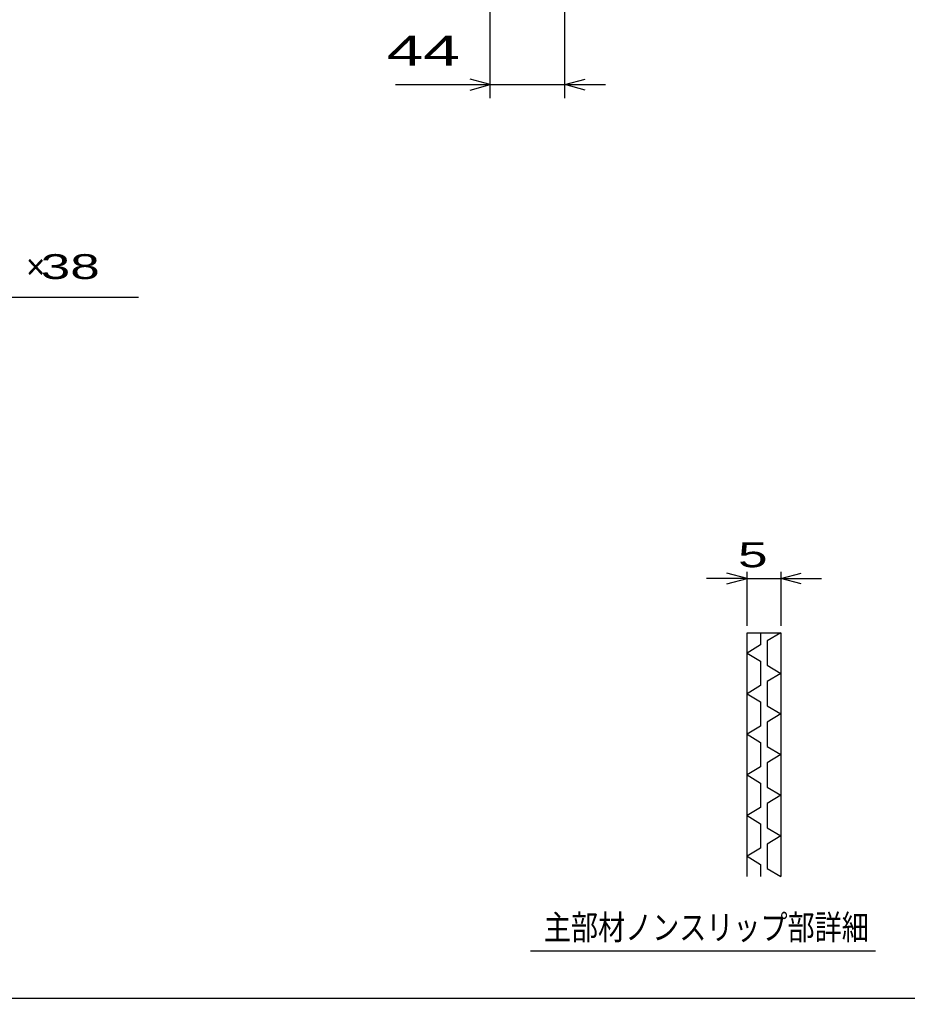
# Model space of a CAD drawing. Units: millimetres, scale not verified. Extents: x -1456 to 1389, y -1026 to 839.
# Drawn here: x -451 to 74, y -921 to -343 of the extents above; entities that cross this region are included whole.
import ezdxf
from ezdxf.enums import TextEntityAlignment as Align

# ---------------------------------------------------------------- set-up
doc = ezdxf.new("R2010")
doc.units = ezdxf.units.MM
doc.header["$LTSCALE"] = 8
for name, color, linetype, lineweight in [('0_2', 150, 'Continuous', 25), ('22', 4, 'Continuous', 25), ('32', 4, 'Continuous', 25)]:
    doc.layers.add(name, color=color, linetype=linetype, lineweight=lineweight)
doc.styles.add('ベクトル', font='')
doc.styles.get('ベクトル').set_extended_font_data('ベクトル')

msp = doc.modelspace()

# ---------------------------------------------------------------- linework, layer by layer
at = {"layer": '0_2'}
msp.add_line((1388.8, -921.2), (-1379.2, -921.2), dxfattribs=at)
at = {"layer": '22'}
for p, q in [((-172.475, -389.437), (-172.475, -205.437)), ((-128.475, -389.437), (-128.475, -333.437)), ((-228.475, -381.437), (-172.475, -381.437)), ((-172.475, -381.437), (-184.475, -378.237)), ((-184.475, -384.637), (-172.475, -381.437)), ((-172.475, -381.437), (-128.475, -381.437)), ((-128.475, -381.437), (-116.475, -378.237)), ((-116.475, -384.637), (-128.475, -381.437)), ((-128.475, -381.437), (-104.475, -381.437)), ((-508.475, -506.937), (-380.475, -506.937))]:
    msp.add_line(p, q, dxfattribs=at)
at = {"layer": '32'}
for p, q in [((-20.8, -673.2), (-32.8, -670)), ((-20.8, -701.2), (-20.8, -669.2)), ((-0.8, -669.2), (-0.8, -701.2)), ((-0.8, -673.2), (11.2, -670)), ((-20.8, -673.2), (-44.8, -673.2)), ((-32.8, -676.4), (-20.8, -673.2)), ((-20.8, -673.2), (-0.8, -673.2)), ((11.2, -676.4), (-0.8, -673.2)), ((-0.8, -673.2), (23.2, -673.2)), ((-20.8, -705.2), (-0.8, -705.2)), ((-20.8, -849.2), (-20.8, -705.2)), ((-12.8, -705.2), (-12.8, -712.4)), ((-0.8, -705.2), (-8.8, -710)), ((-0.8, -705.2), (-0.8, -849.2)), ((-8.8, -710), (-8.8, -724.4)), ((-12.8, -712.4), (-20.8, -717.2)), ((-20.8, -717.2), (-12.8, -722)), ((-12.8, -722), (-12.8, -736.4)), ((-8.8, -724.4), (-0.8, -729.2)), ((-0.8, -729.2), (-8.8, -734)), ((-8.8, -734), (-8.8, -748.4)), ((-12.8, -736.4), (-20.8, -741.2)), ((-20.8, -741.2), (-12.8, -746)), ((-12.8, -746), (-12.8, -760.4)), ((-8.8, -748.4), (-0.8, -753.2)), ((-0.8, -753.2), (-8.8, -758)), ((-12.8, -760.4), (-20.8, -765.2)), ((-8.8, -758), (-8.8, -772.4)), ((-20.8, -765.2), (-12.8, -770)), ((-12.8, -770), (-12.8, -784.4)), ((-8.8, -772.4), (-0.8, -777.2)), ((-0.8, -777.2), (-8.8, -782)), ((-12.8, -784.4), (-20.8, -789.2)), ((-8.8, -782), (-8.8, -796.4)), ((-20.8, -789.2), (-12.8, -794)), ((-12.8, -794), (-12.8, -808.4)), ((-8.8, -796.4), (-0.8, -801.2)), ((-0.8, -801.2), (-8.8, -806)), ((-12.8, -808.4), (-20.8, -813.2)), ((-8.8, -806), (-8.8, -820.4)), ((-20.8, -813.2), (-12.8, -818)), ((-12.8, -818), (-12.8, -832.4)), ((-8.8, -820.4), (-0.8, -825.2)), ((-0.8, -825.2), (-8.8, -830)), ((-12.8, -832.4), (-20.8, -837.2)), ((-8.8, -830), (-8.8, -844.4)), ((-20.8, -837.2), (-12.8, -842)), ((-12.8, -842), (-12.8, -849.2)), ((-8.8, -844.4), (-0.8, -849.2)), ((55.2, -893.2), (-148.8, -893.2))]:
    msp.add_line(p, q, dxfattribs=at)

# ---------------------------------------------------------------- texts
at = {"layer": '22', "color": 2, "style": 'ベクトル'}
for s, height, width, p in [(' 44 ', 17.6, 1.65, (-244.475, -361.437)), (' 38 ', 14.66, 1.6, (-446.875, -488.937))]:
    msp.add_text(s, height=height, dxfattribs=dict(at, width=width)).set_placement(p, align=Align.MIDDLE_LEFT)
msp.add_text('×', height=14.66, dxfattribs=at).set_placement((-446.875, -488.937), align=Align.MIDDLE_LEFT)
at = {"layer": '32', "color": 2, "style": 'ベクトル'}
for s, width, p in [(' 5 ', 1.6, (-34.8, -659.2)), ('主部材ノンスリップ部詳細', 0.8, (-140.8, -879.2))]:
    msp.add_text(s, height=14.66, dxfattribs=dict(at, width=width)).set_placement(p, align=Align.MIDDLE_LEFT)

doc.saveas('drawing.dxf')
